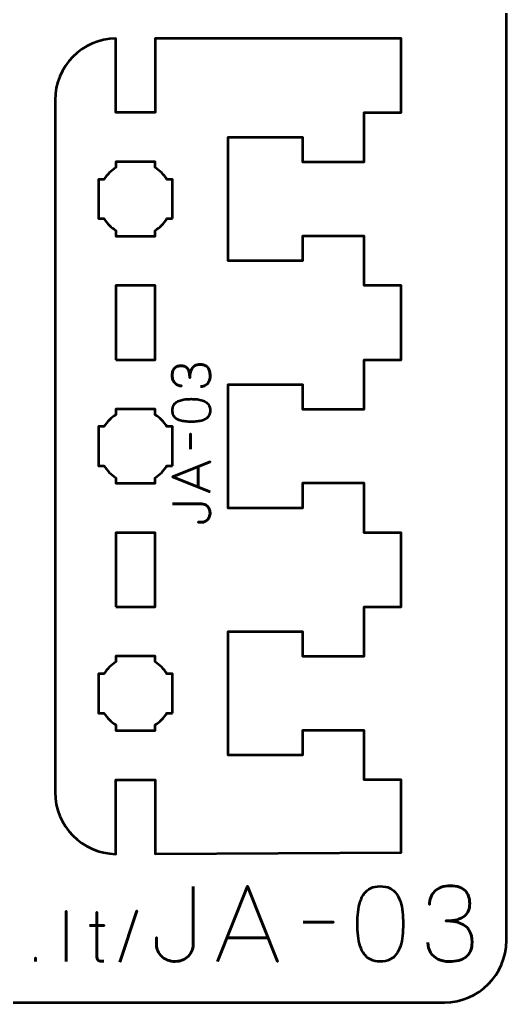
# Model space of a CAD drawing. Header units: centimetres. Extents: x -21 to 0, y -29.7 to 0.
# Drawn here: x -3.94 to 0, y -29.7 to -21.75 of the extents above; entities that cross this region are included whole.
import ezdxf

# ---------------------------------------------------------------- set-up
doc = ezdxf.new("R2010")
doc.units = ezdxf.units.CM
doc.header["$MEASUREMENT"] = 0
doc.layers.add('Layer 1', color=7, linetype='Continuous')

msp = doc.modelspace()

# ---------------------------------------------------------------- linework, layer by layer
at = {"layer": 'Layer 1', "color": 1, "lineweight": 53}
msp.add_open_spline([(-21.00003, -29.19995), (-21.00003, -29.19995), (-21.00003, -0.49992), (-21.00003, -0.49992), (-21.00003, -0.49992), (-21.00003, -0.22295), (-20.77694, 0.00004), (-20.49994, 0.00004), (-20.49994, 0.00004), (-20.49994, 0.00004), (-0.50008, 0.00004), (-0.50008, 0.00004), (-0.50008, 0.00004), (-0.22294, 0.00004), (0.00002, -0.22295), (0.00002, -0.49992), (0.00002, -0.49992), (0.00002, -0.49992), (0.00002, -29.19995), (0.00002, -29.19995), (0.00002, -29.19995), (0.00002, -29.47695), (-0.22294, -29.70004), (-0.50008, -29.70004), (-0.50008, -29.70004), (-0.50008, -29.70004), (-20.49994, -29.70004), (-20.49994, -29.70004), (-20.49994, -29.70004), (-20.77694, -29.70004), (-21.00003, -29.47695), (-21.00003, -29.19995)], degree=3, knots=[0, 0, 0, 0, 0.125, 0.125, 0.125, 0.125, 0.25, 0.25, 0.25, 0.25, 0.375, 0.375, 0.375, 0.375, 0.5, 0.5, 0.5, 0.5, 0.625, 0.625, 0.625, 0.625, 0.75, 0.75, 0.75, 0.75, 0.875, 0.875, 0.875, 0.875, 1, 1, 1, 1], dxfattribs=at)
at = {"layer": 'Layer 1', "lineweight": 53}
for points, knots in [([(-3.64999, -28.00011), (-3.64999, -28.27327), (-3.43079, -28.49533), (-3.15874, -28.50001), (-3.15874, -28.50001), (-3.15874, -28.50001), (-3.15874, -27.90011), (-3.15874, -27.90011), (-3.15874, -27.90011), (-3.15874, -27.90011), (-2.84124, -27.90011), (-2.84124, -27.90011), (-2.84124, -27.90011), (-2.84124, -27.90011), (-2.84124, -28.49819), (-2.84124, -28.49819), (-2.84124, -28.49819), (-2.84124, -28.49819), (-0.84999, -28.48761), (-0.84999, -28.48761), (-0.84999, -28.48761), (-0.84999, -28.48761), (-0.84999, -27.90011), (-0.84999, -27.90011), (-0.84999, -27.90011), (-0.84999, -27.90011), (-1.14999, -27.90011), (-1.14999, -27.90011), (-1.14999, -27.90011), (-1.14999, -27.90011), (-1.14999, -27.5001), (-1.14999, -27.5001), (-1.14999, -27.5001), (-1.14999, -27.5001), (-1.64999, -27.5001), (-1.64999, -27.5001), (-1.64999, -27.5001), (-1.64999, -27.5001), (-1.65, -27.7001), (-1.65, -27.7001), (-1.65, -27.7001), (-1.65, -27.7001), (-2.24999, -27.7001), (-2.24999, -27.7001), (-2.24999, -27.7001), (-2.24999, -27.31677), (-2.24999, -27.08342), (-2.24999, -26.70009), (-2.24999, -26.70009), (-2.24999, -26.70009), (-1.65, -26.70009), (-1.65, -26.70009), (-1.65, -26.70009), (-1.65, -26.70009), (-1.64999, -26.90009), (-1.64999, -26.90009), (-1.64999, -26.90009), (-1.64999, -26.90009), (-1.14998, -26.90009), (-1.14998, -26.90009), (-1.14998, -26.90009), (-1.14998, -26.90009), (-1.14999, -26.50008), (-1.14999, -26.50008), (-1.14999, -26.50008), (-1.14999, -26.50008), (-0.84999, -26.50008), (-0.84999, -26.50008), (-0.84999, -26.50008), (-0.84999, -26.50008), (-0.84999, -25.90007), (-0.84999, -25.90007), (-0.84999, -25.90007), (-0.84999, -25.90007), (-1.14999, -25.90007), (-1.14999, -25.90007), (-1.14999, -25.90007), (-1.14999, -25.90007), (-1.14999, -25.50007), (-1.14999, -25.50007), (-1.14999, -25.50007), (-1.14999, -25.50007), (-1.64999, -25.50007), (-1.64999, -25.50007), (-1.64999, -25.50007), (-1.64999, -25.50007), (-1.65, -25.70007), (-1.65, -25.70007), (-1.65, -25.70007), (-1.65, -25.70007), (-2.24999, -25.70007), (-2.24999, -25.70007), (-2.24999, -25.70007), (-2.24999, -25.31673), (-2.24999, -25.08339), (-2.24999, -24.70005), (-2.24999, -24.70005), (-2.24999, -24.70005), (-1.65, -24.70005), (-1.65, -24.70005), (-1.65, -24.70005), (-1.65, -24.70005), (-1.64999, -24.90005), (-1.64999, -24.90005), (-1.64999, -24.90005), (-1.64999, -24.90005), (-1.14998, -24.90005), (-1.14998, -24.90005), (-1.14998, -24.90005), (-1.14998, -24.90005), (-1.14999, -24.50005), (-1.14999, -24.50005), (-1.14999, -24.50005), (-1.14999, -24.50005), (-0.84999, -24.50005), (-0.84999, -24.50005), (-0.84999, -24.50005), (-0.84999, -24.50005), (-0.84999, -23.90004), (-0.84999, -23.90004), (-0.84999, -23.90004), (-0.84999, -23.90004), (-1.14999, -23.90004), (-1.14999, -23.90004), (-1.14999, -23.90004), (-1.14999, -23.90004), (-1.14999, -23.50003), (-1.14999, -23.50003), (-1.14999, -23.50003), (-1.14999, -23.50003), (-1.64999, -23.50003), (-1.64999, -23.50003), (-1.64999, -23.50003), (-1.64999, -23.50003), (-1.65, -23.70003), (-1.65, -23.70003), (-1.65, -23.70003), (-1.65, -23.70003), (-2.24999, -23.70003), (-2.24999, -23.70003), (-2.24999, -23.70003), (-2.24999, -23.3167), (-2.24999, -23.08335), (-2.24999, -22.70002), (-2.24999, -22.70002), (-2.24999, -22.70002), (-1.65, -22.70002), (-1.65, -22.70002), (-1.65, -22.70002), (-1.65, -22.70002), (-1.64999, -22.90002), (-1.64999, -22.90002), (-1.64999, -22.90002), (-1.64999, -22.90002), (-1.14998, -22.90002), (-1.14998, -22.90002), (-1.14998, -22.90002), (-1.14998, -22.90002), (-1.14999, -22.50001), (-1.14999, -22.50001), (-1.14999, -22.50001), (-1.14999, -22.50001), (-0.84999, -22.50001), (-0.84999, -22.50001), (-0.84999, -22.50001), (-0.84999, -22.50001), (-0.84999, -21.9), (-0.84999, -21.9), (-0.84999, -21.9), (-0.84999, -21.9), (-1.14999, -21.9), (-1.14999, -21.9), (-1.14999, -21.9), (-1.14999, -21.9), (-1.14998, -21.9), (-1.14998, -21.9), (-1.14998, -21.9), (-1.14998, -21.9), (-2.84124, -21.9), (-2.84124, -21.9), (-2.84124, -21.9), (-2.84124, -21.9), (-2.84124, -22.50001), (-2.84124, -22.50001), (-2.84124, -22.50001), (-2.84124, -22.50001), (-3.15874, -22.50001), (-3.15874, -22.50001), (-3.15874, -22.50001), (-3.15874, -22.50001), (-3.15874, -21.90011), (-3.15874, -21.90011), (-3.15874, -21.90011), (-3.43079, -21.90479), (-3.64999, -22.12685), (-3.64999, -22.40001)], [0, 0, 0, 0, 0.0204082, 0.0204082, 0.0204082, 0.0204082, 0.0408163, 0.0408163, 0.0408163, 0.0408163, 0.0612245, 0.0612245, 0.0612245, 0.0612245, 0.0816327, 0.0816327, 0.0816327, 0.0816327, 0.1020408, 0.1020408, 0.1020408, 0.1020408, 0.122449, 0.122449, 0.122449, 0.122449, 0.1428571, 0.1428571, 0.1428571, 0.1428571, 0.1632653, 0.1632653, 0.1632653, 0.1632653, 0.1836735, 0.1836735, 0.1836735, 0.1836735, 0.2040816, 0.2040816, 0.2040816, 0.2040816, 0.2244898, 0.2244898, 0.2244898, 0.2244898, 0.244898, 0.244898, 0.244898, 0.244898, 0.2653061, 0.2653061, 0.2653061, 0.2653061, 0.2857143, 0.2857143, 0.2857143, 0.2857143, 0.3061224, 0.3061224, 0.3061224, 0.3061224, 0.3265306, 0.3265306, 0.3265306, 0.3265306, 0.3469388, 0.3469388, 0.3469388, 0.3469388, 0.3673469, 0.3673469, 0.3673469, 0.3673469, 0.3877551, 0.3877551, 0.3877551, 0.3877551, 0.4081633, 0.4081633, 0.4081633, 0.4081633, 0.4285714, 0.4285714, 0.4285714, 0.4285714, 0.4489796, 0.4489796, 0.4489796, 0.4489796, 0.4693878, 0.4693878, 0.4693878, 0.4693878, 0.4897959, 0.4897959, 0.4897959, 0.4897959, 0.5102041, 0.5102041, 0.5102041, 0.5102041, 0.5306122, 0.5306122, 0.5306122, 0.5306122, 0.5510204, 0.5510204, 0.5510204, 0.5510204, 0.5714286, 0.5714286, 0.5714286, 0.5714286, 0.5918367, 0.5918367, 0.5918367, 0.5918367, 0.6122449, 0.6122449, 0.6122449, 0.6122449, 0.6326531, 0.6326531, 0.6326531, 0.6326531, 0.6530612, 0.6530612, 0.6530612, 0.6530612, 0.6734694, 0.6734694, 0.6734694, 0.6734694, 0.6938776, 0.6938776, 0.6938776, 0.6938776, 0.7142857, 0.7142857, 0.7142857, 0.7142857, 0.7346939, 0.7346939, 0.7346939, 0.7346939, 0.755102, 0.755102, 0.755102, 0.755102, 0.7755102, 0.7755102, 0.7755102, 0.7755102, 0.7959184, 0.7959184, 0.7959184, 0.7959184, 0.8163265, 0.8163265, 0.8163265, 0.8163265, 0.8367347, 0.8367347, 0.8367347, 0.8367347, 0.8571429, 0.8571429, 0.8571429, 0.8571429, 0.877551, 0.877551, 0.877551, 0.877551, 0.8979592, 0.8979592, 0.8979592, 0.8979592, 0.9183673, 0.9183673, 0.9183673, 0.9183673, 0.9387755, 0.9387755, 0.9387755, 0.9387755, 0.9591837, 0.9591837, 0.9591837, 0.9591837, 0.9795918, 0.9795918, 0.9795918, 0.9795918, 1, 1, 1, 1]), ([(-2.69999, -23.35878), (-2.69999, -23.35878), (-2.74543, -23.35878), (-2.74543, -23.35878), (-2.74543, -23.35878), (-2.76966, -23.39754), (-2.80249, -23.43036), (-2.84124, -23.45459), (-2.84124, -23.45459), (-2.84124, -23.45459), (-2.84124, -23.50003), (-2.84124, -23.50003), (-2.84124, -23.50003), (-2.84124, -23.50003), (-2.99999, -23.50003), (-2.99999, -23.50003), (-2.99999, -23.50003), (-2.99999, -23.50003), (-3.15874, -23.50003), (-3.15874, -23.50003), (-3.15874, -23.50003), (-3.15874, -23.50003), (-3.15874, -23.45459), (-3.15874, -23.45459), (-3.15874, -23.45459), (-3.19749, -23.43036), (-3.23032, -23.39754), (-3.25455, -23.35878), (-3.25455, -23.35878), (-3.25455, -23.35878), (-3.29999, -23.35878), (-3.29999, -23.35878), (-3.29999, -23.35878), (-3.29999, -23.35878), (-3.29999, -23.20003), (-3.29999, -23.20003), (-3.29999, -23.20003), (-3.29999, -23.20003), (-3.29999, -23.04127), (-3.29999, -23.04127), (-3.29999, -23.04127), (-3.29999, -23.04127), (-3.25455, -23.04127), (-3.25455, -23.04127), (-3.25455, -23.04127), (-3.23032, -23.00251), (-3.19749, -22.96969), (-3.15874, -22.94546), (-3.15874, -22.94546), (-3.15874, -22.94546), (-3.15874, -22.90002), (-3.15874, -22.90002), (-3.15874, -22.90002), (-3.15874, -22.90002), (-2.99999, -22.90002), (-2.99999, -22.90002), (-2.99999, -22.90002), (-2.99999, -22.90002), (-2.84124, -22.90002), (-2.84124, -22.90002), (-2.84124, -22.90002), (-2.84124, -22.90002), (-2.84124, -22.94546), (-2.84124, -22.94546), (-2.84124, -22.94546), (-2.80249, -22.96969), (-2.76966, -23.00251), (-2.74543, -23.04127), (-2.74543, -23.04127), (-2.74543, -23.04127), (-2.69999, -23.04127), (-2.69999, -23.04127), (-2.69999, -23.04127), (-2.69999, -23.04127), (-2.69999, -23.20003), (-2.69999, -23.20003), (-2.69999, -23.20003), (-2.69999, -23.20003), (-2.69999, -23.35878), (-2.69999, -23.35878)], [0, 0, 0, 0, 0.05, 0.05, 0.05, 0.05, 0.1, 0.1, 0.1, 0.1, 0.15, 0.15, 0.15, 0.15, 0.2, 0.2, 0.2, 0.2, 0.25, 0.25, 0.25, 0.25, 0.3, 0.3, 0.3, 0.3, 0.35, 0.35, 0.35, 0.35, 0.4, 0.4, 0.4, 0.4, 0.45, 0.45, 0.45, 0.45, 0.5, 0.5, 0.5, 0.5, 0.55, 0.55, 0.55, 0.55, 0.6, 0.6, 0.6, 0.6, 0.65, 0.65, 0.65, 0.65, 0.7, 0.7, 0.7, 0.7, 0.75, 0.75, 0.75, 0.75, 0.8, 0.8, 0.8, 0.8, 0.85, 0.85, 0.85, 0.85, 0.9, 0.9, 0.9, 0.9, 0.95, 0.95, 0.95, 0.95, 1, 1, 1, 1]), ([(-3.15874, -24.50005), (-3.15874, -24.50005), (-3.15874, -23.90004), (-3.15874, -23.90004), (-3.15874, -23.90004), (-3.15874, -23.90004), (-2.84124, -23.90004), (-2.84124, -23.90004), (-2.84124, -23.90004), (-2.84124, -23.90004), (-2.84124, -24.50005), (-2.84124, -24.50005), (-2.84124, -24.50005), (-2.84124, -24.50005), (-3.15874, -24.50005), (-3.15874, -24.50005)], [0, 0, 0, 0, 0.25, 0.25, 0.25, 0.25, 0.5, 0.5, 0.5, 0.5, 0.75, 0.75, 0.75, 0.75, 1, 1, 1, 1]), ([(-2.69999, -25.35881), (-2.69999, -25.35881), (-2.74543, -25.35881), (-2.74543, -25.35881), (-2.74543, -25.35881), (-2.76966, -25.39757), (-2.80249, -25.43039), (-2.84124, -25.45462), (-2.84124, -25.45462), (-2.84124, -25.45462), (-2.84124, -25.50007), (-2.84124, -25.50007), (-2.84124, -25.50007), (-2.84124, -25.50007), (-2.99999, -25.50007), (-2.99999, -25.50007), (-2.99999, -25.50007), (-2.99999, -25.50007), (-3.15874, -25.50007), (-3.15874, -25.50007), (-3.15874, -25.50007), (-3.15874, -25.50007), (-3.15874, -25.45462), (-3.15874, -25.45462), (-3.15874, -25.45462), (-3.19749, -25.43039), (-3.23032, -25.39757), (-3.25455, -25.35881), (-3.25455, -25.35881), (-3.25455, -25.35881), (-3.29999, -25.35881), (-3.29999, -25.35881), (-3.29999, -25.35881), (-3.29999, -25.35881), (-3.29999, -25.20006), (-3.29999, -25.20006), (-3.29999, -25.20006), (-3.29999, -25.20006), (-3.29999, -25.04131), (-3.29999, -25.04131), (-3.29999, -25.04131), (-3.29999, -25.04131), (-3.25455, -25.04131), (-3.25455, -25.04131), (-3.25455, -25.04131), (-3.23032, -25.00255), (-3.19749, -24.96973), (-3.15874, -24.9455), (-3.15874, -24.9455), (-3.15874, -24.9455), (-3.15874, -24.90005), (-3.15874, -24.90005), (-3.15874, -24.90005), (-3.15874, -24.90005), (-2.99999, -24.90005), (-2.99999, -24.90005), (-2.99999, -24.90005), (-2.99999, -24.90005), (-2.84124, -24.90005), (-2.84124, -24.90005), (-2.84124, -24.90005), (-2.84124, -24.90005), (-2.84124, -24.9455), (-2.84124, -24.9455), (-2.84124, -24.9455), (-2.80249, -24.96973), (-2.76966, -25.00255), (-2.74543, -25.04131), (-2.74543, -25.04131), (-2.74543, -25.04131), (-2.69999, -25.04131), (-2.69999, -25.04131), (-2.69999, -25.04131), (-2.69999, -25.04131), (-2.69999, -25.20006), (-2.69999, -25.20006), (-2.69999, -25.20006), (-2.69999, -25.20006), (-2.69999, -25.35881), (-2.69999, -25.35881)], [0, 0, 0, 0, 0.05, 0.05, 0.05, 0.05, 0.1, 0.1, 0.1, 0.1, 0.15, 0.15, 0.15, 0.15, 0.2, 0.2, 0.2, 0.2, 0.25, 0.25, 0.25, 0.25, 0.3, 0.3, 0.3, 0.3, 0.35, 0.35, 0.35, 0.35, 0.4, 0.4, 0.4, 0.4, 0.45, 0.45, 0.45, 0.45, 0.5, 0.5, 0.5, 0.5, 0.55, 0.55, 0.55, 0.55, 0.6, 0.6, 0.6, 0.6, 0.65, 0.65, 0.65, 0.65, 0.7, 0.7, 0.7, 0.7, 0.75, 0.75, 0.75, 0.75, 0.8, 0.8, 0.8, 0.8, 0.85, 0.85, 0.85, 0.85, 0.9, 0.9, 0.9, 0.9, 0.95, 0.95, 0.95, 0.95, 1, 1, 1, 1]), ([(-3.15874, -26.50008), (-3.15874, -26.50008), (-3.15874, -25.90007), (-3.15874, -25.90007), (-3.15874, -25.90007), (-3.15874, -25.90007), (-2.84124, -25.90007), (-2.84124, -25.90007), (-2.84124, -25.90007), (-2.84124, -25.90007), (-2.84124, -26.50008), (-2.84124, -26.50008), (-2.84124, -26.50008), (-2.84124, -26.50008), (-3.15874, -26.50008), (-3.15874, -26.50008)], [0, 0, 0, 0, 0.25, 0.25, 0.25, 0.25, 0.5, 0.5, 0.5, 0.5, 0.75, 0.75, 0.75, 0.75, 1, 1, 1, 1]), ([(-2.69999, -27.35885), (-2.69999, -27.35885), (-2.74543, -27.35885), (-2.74543, -27.35885), (-2.74543, -27.35885), (-2.76966, -27.39761), (-2.80249, -27.43043), (-2.84124, -27.45466), (-2.84124, -27.45466), (-2.84124, -27.45466), (-2.84124, -27.5001), (-2.84124, -27.5001), (-2.84124, -27.5001), (-2.84124, -27.5001), (-2.99999, -27.5001), (-2.99999, -27.5001), (-2.99999, -27.5001), (-2.99999, -27.5001), (-3.15874, -27.5001), (-3.15874, -27.5001), (-3.15874, -27.5001), (-3.15874, -27.5001), (-3.15874, -27.45466), (-3.15874, -27.45466), (-3.15874, -27.45466), (-3.19749, -27.43043), (-3.23032, -27.39761), (-3.25455, -27.35885), (-3.25455, -27.35885), (-3.25455, -27.35885), (-3.29999, -27.35885), (-3.29999, -27.35885), (-3.29999, -27.35885), (-3.29999, -27.35885), (-3.29999, -27.20009), (-3.29999, -27.20009), (-3.29999, -27.20009), (-3.29999, -27.20009), (-3.29999, -27.04134), (-3.29999, -27.04134), (-3.29999, -27.04134), (-3.29999, -27.04134), (-3.25455, -27.04134), (-3.25455, -27.04134), (-3.25455, -27.04134), (-3.23032, -27.00258), (-3.19749, -26.96976), (-3.15874, -26.94553), (-3.15874, -26.94553), (-3.15874, -26.94553), (-3.15874, -26.90009), (-3.15874, -26.90009), (-3.15874, -26.90009), (-3.15874, -26.90009), (-2.99999, -26.90009), (-2.99999, -26.90009), (-2.99999, -26.90009), (-2.99999, -26.90009), (-2.84124, -26.90009), (-2.84124, -26.90009), (-2.84124, -26.90009), (-2.84124, -26.90009), (-2.84124, -26.94553), (-2.84124, -26.94553), (-2.84124, -26.94553), (-2.80249, -26.96976), (-2.76966, -27.00258), (-2.74543, -27.04134), (-2.74543, -27.04134), (-2.74543, -27.04134), (-2.69999, -27.04134), (-2.69999, -27.04134), (-2.69999, -27.04134), (-2.69999, -27.04134), (-2.69999, -27.20009), (-2.69999, -27.20009), (-2.69999, -27.20009), (-2.69999, -27.20009), (-2.69999, -27.35885), (-2.69999, -27.35885)], [0, 0, 0, 0, 0.05, 0.05, 0.05, 0.05, 0.1, 0.1, 0.1, 0.1, 0.15, 0.15, 0.15, 0.15, 0.2, 0.2, 0.2, 0.2, 0.25, 0.25, 0.25, 0.25, 0.3, 0.3, 0.3, 0.3, 0.35, 0.35, 0.35, 0.35, 0.4, 0.4, 0.4, 0.4, 0.45, 0.45, 0.45, 0.45, 0.5, 0.5, 0.5, 0.5, 0.55, 0.55, 0.55, 0.55, 0.6, 0.6, 0.6, 0.6, 0.65, 0.65, 0.65, 0.65, 0.7, 0.7, 0.7, 0.7, 0.75, 0.75, 0.75, 0.75, 0.8, 0.8, 0.8, 0.8, 0.85, 0.85, 0.85, 0.85, 0.9, 0.9, 0.9, 0.9, 0.95, 0.95, 0.95, 0.95, 1, 1, 1, 1])]:
    msp.add_open_spline(points, degree=3, knots=knots, dxfattribs=at)
at = {"layer": 'Layer 1', "color": 3, "lineweight": 53}
msp.add_open_spline([(-3.64999, -22.40001), (-3.64999, -22.40001), (-3.64999, -28.00011), (-3.64999, -28.00011)], degree=3, dxfattribs=at)
at = {"layer": 'Layer 1', "color": 5, "lineweight": 53}
for points, knots in [([(-2.47273, -24.71767), (-2.45749, -24.7176), (-2.44423, -24.71407), (-2.43273, -24.70709), (-2.43273, -24.70709), (-2.4213, -24.7001), (-2.41234, -24.69015), (-2.40592, -24.67717), (-2.40592, -24.67717), (-2.3995, -24.66419), (-2.39625, -24.6486), (-2.39611, -24.63046), (-2.39611, -24.63046), (-2.39611, -24.61685), (-2.39752, -24.6045), (-2.40048, -24.59328), (-2.40048, -24.59328), (-2.40345, -24.58213), (-2.40803, -24.57254), (-2.41431, -24.56442), (-2.41431, -24.56442), (-2.42059, -24.55631), (-2.42871, -24.5501), (-2.43858, -24.54566), (-2.43858, -24.54566), (-2.44853, -24.54128), (-2.46046, -24.5391), (-2.47443, -24.53903), (-2.47443, -24.53903), (-2.49305, -24.53895), (-2.50879, -24.54276), (-2.52156, -24.55031), (-2.52156, -24.55031), (-2.53433, -24.55786), (-2.54392, -24.56958), (-2.55048, -24.58531), (-2.55048, -24.58531), (-2.55705, -24.60104), (-2.56036, -24.62122), (-2.56036, -24.6457), (-2.56036, -24.6457), (-2.56029, -24.62743), (-2.56198, -24.61212), (-2.56544, -24.59963), (-2.56544, -24.59963), (-2.5689, -24.58721), (-2.57377, -24.57727), (-2.58012, -24.56979), (-2.58012, -24.56979), (-2.5864, -24.56231), (-2.59388, -24.55688), (-2.60248, -24.55363), (-2.60248, -24.55363), (-2.61102, -24.55031), (-2.6204, -24.54869), (-2.63063, -24.54876), (-2.63063, -24.54876), (-2.64087, -24.54869), (-2.65032, -24.5501), (-2.65907, -24.55292), (-2.65907, -24.55292), (-2.66782, -24.55568), (-2.67551, -24.56019), (-2.68207, -24.56633), (-2.68207, -24.56633), (-2.68863, -24.57247), (-2.69378, -24.58058), (-2.69745, -24.59053), (-2.69745, -24.59053), (-2.70112, -24.60055), (-2.70295, -24.61276), (-2.70302, -24.62708), (-2.70302, -24.62708), (-2.70295, -24.64133), (-2.70084, -24.65382), (-2.69674, -24.6644), (-2.69674, -24.6644), (-2.69265, -24.67506), (-2.68708, -24.6838), (-2.67995, -24.69086), (-2.67995, -24.69086), (-2.67283, -24.69784), (-2.66471, -24.70307), (-2.65554, -24.70652), (-2.65554, -24.70652), (-2.64637, -24.71005), (-2.63663, -24.71174), (-2.6264, -24.71174), (-2.6264, -24.71174), (-2.63663, -24.71174), (-2.64637, -24.71005), (-2.65554, -24.70652), (-2.65554, -24.70652), (-2.66471, -24.70307), (-2.67283, -24.69784), (-2.67995, -24.69086), (-2.67995, -24.69086), (-2.68708, -24.6838), (-2.69265, -24.67506), (-2.69674, -24.6644), (-2.69674, -24.6644), (-2.70084, -24.65382), (-2.70295, -24.64133), (-2.70302, -24.62708), (-2.70302, -24.62708), (-2.70295, -24.61276), (-2.70112, -24.60055), (-2.69745, -24.59053), (-2.69745, -24.59053), (-2.69378, -24.58058), (-2.68863, -24.57247), (-2.68207, -24.56633), (-2.68207, -24.56633), (-2.67551, -24.56019), (-2.66782, -24.55568), (-2.65907, -24.55292), (-2.65907, -24.55292), (-2.65032, -24.5501), (-2.64087, -24.54869), (-2.63063, -24.54876), (-2.63063, -24.54876), (-2.6204, -24.54869), (-2.61102, -24.55031), (-2.60248, -24.55363), (-2.60248, -24.55363), (-2.59388, -24.55688), (-2.5864, -24.56231), (-2.58012, -24.56979), (-2.58012, -24.56979), (-2.57377, -24.57727), (-2.5689, -24.58721), (-2.56544, -24.59963), (-2.56544, -24.59963), (-2.56198, -24.61212), (-2.56029, -24.62743), (-2.56036, -24.6457), (-2.56036, -24.6457), (-2.56036, -24.62122), (-2.55705, -24.60104), (-2.55048, -24.58531), (-2.55048, -24.58531), (-2.54392, -24.56958), (-2.53433, -24.55786), (-2.52156, -24.55031), (-2.52156, -24.55031), (-2.50879, -24.54276), (-2.49305, -24.53895), (-2.47443, -24.53903), (-2.47443, -24.53903), (-2.46046, -24.5391), (-2.44853, -24.54128), (-2.43858, -24.54566), (-2.43858, -24.54566), (-2.42871, -24.5501), (-2.42059, -24.55631), (-2.41431, -24.56442), (-2.41431, -24.56442), (-2.40803, -24.57254), (-2.40345, -24.58213), (-2.40048, -24.59328), (-2.40048, -24.59328), (-2.39752, -24.6045), (-2.39611, -24.61685), (-2.39611, -24.63046), (-2.39611, -24.63046), (-2.39625, -24.6486), (-2.3995, -24.66419), (-2.40592, -24.67717), (-2.40592, -24.67717), (-2.41234, -24.69015), (-2.4213, -24.7001), (-2.43273, -24.70709), (-2.43273, -24.70709), (-2.44423, -24.71407), (-2.45749, -24.7176), (-2.47273, -24.71767)], [0, 0, 0, 0, 0.0227273, 0.0227273, 0.0227273, 0.0227273, 0.0454545, 0.0454545, 0.0454545, 0.0454545, 0.0681818, 0.0681818, 0.0681818, 0.0681818, 0.0909091, 0.0909091, 0.0909091, 0.0909091, 0.1136364, 0.1136364, 0.1136364, 0.1136364, 0.1363636, 0.1363636, 0.1363636, 0.1363636, 0.1590909, 0.1590909, 0.1590909, 0.1590909, 0.1818182, 0.1818182, 0.1818182, 0.1818182, 0.2045455, 0.2045455, 0.2045455, 0.2045455, 0.2272727, 0.2272727, 0.2272727, 0.2272727, 0.25, 0.25, 0.25, 0.25, 0.2727273, 0.2727273, 0.2727273, 0.2727273, 0.2954545, 0.2954545, 0.2954545, 0.2954545, 0.3181818, 0.3181818, 0.3181818, 0.3181818, 0.3409091, 0.3409091, 0.3409091, 0.3409091, 0.3636364, 0.3636364, 0.3636364, 0.3636364, 0.3863636, 0.3863636, 0.3863636, 0.3863636, 0.4090909, 0.4090909, 0.4090909, 0.4090909, 0.4318182, 0.4318182, 0.4318182, 0.4318182, 0.4545455, 0.4545455, 0.4545455, 0.4545455, 0.4772727, 0.4772727, 0.4772727, 0.4772727, 0.5, 0.5, 0.5, 0.5, 0.5227273, 0.5227273, 0.5227273, 0.5227273, 0.5454545, 0.5454545, 0.5454545, 0.5454545, 0.5681818, 0.5681818, 0.5681818, 0.5681818, 0.5909091, 0.5909091, 0.5909091, 0.5909091, 0.6136364, 0.6136364, 0.6136364, 0.6136364, 0.6363636, 0.6363636, 0.6363636, 0.6363636, 0.6590909, 0.6590909, 0.6590909, 0.6590909, 0.6818182, 0.6818182, 0.6818182, 0.6818182, 0.7045455, 0.7045455, 0.7045455, 0.7045455, 0.7272727, 0.7272727, 0.7272727, 0.7272727, 0.75, 0.75, 0.75, 0.75, 0.7727273, 0.7727273, 0.7727273, 0.7727273, 0.7954545, 0.7954545, 0.7954545, 0.7954545, 0.8181818, 0.8181818, 0.8181818, 0.8181818, 0.8409091, 0.8409091, 0.8409091, 0.8409091, 0.8636364, 0.8636364, 0.8636364, 0.8636364, 0.8863636, 0.8863636, 0.8863636, 0.8863636, 0.9090909, 0.9090909, 0.9090909, 0.9090909, 0.9318182, 0.9318182, 0.9318182, 0.9318182, 0.9545455, 0.9545455, 0.9545455, 0.9545455, 0.9772727, 0.9772727, 0.9772727, 0.9772727, 1, 1, 1, 1]), ([(-2.39611, -24.91029), (-2.39618, -24.89548), (-2.39879, -24.88271), (-2.40387, -24.87205), (-2.40387, -24.87205), (-2.40895, -24.86147), (-2.41622, -24.85265), (-2.42546, -24.8456), (-2.42546, -24.8456), (-2.43477, -24.83861), (-2.44578, -24.83311), (-2.45848, -24.82902), (-2.45848, -24.82902), (-2.47118, -24.82499), (-2.48508, -24.8221), (-2.50032, -24.82048), (-2.50032, -24.82048), (-2.51556, -24.81878), (-2.53158, -24.81794), (-2.54851, -24.81801), (-2.54851, -24.81801), (-2.56537, -24.81794), (-2.58139, -24.81878), (-2.59656, -24.82048), (-2.59656, -24.82048), (-2.61173, -24.8221), (-2.6257, -24.82499), (-2.6384, -24.82902), (-2.6384, -24.82902), (-2.65103, -24.83311), (-2.66203, -24.83861), (-2.67142, -24.8456), (-2.67142, -24.8456), (-2.68073, -24.85265), (-2.688, -24.86147), (-2.69308, -24.87205), (-2.69308, -24.87205), (-2.69823, -24.88271), (-2.70084, -24.89548), (-2.70091, -24.91029), (-2.70091, -24.91029), (-2.70084, -24.92511), (-2.69823, -24.93788), (-2.69308, -24.94854), (-2.69308, -24.94854), (-2.688, -24.95912), (-2.68073, -24.96794), (-2.67142, -24.97499), (-2.67142, -24.97499), (-2.66203, -24.98198), (-2.65103, -24.98748), (-2.6384, -24.99157), (-2.6384, -24.99157), (-2.6257, -24.9956), (-2.61173, -24.99849), (-2.59656, -25.00011), (-2.59656, -25.00011), (-2.58139, -25.0018), (-2.56537, -25.00265), (-2.54851, -25.00258), (-2.54851, -25.00258), (-2.53158, -25.00265), (-2.51556, -25.0018), (-2.50032, -25.00011), (-2.50032, -25.00011), (-2.48508, -24.99849), (-2.47118, -24.9956), (-2.45848, -24.99157), (-2.45848, -24.99157), (-2.44578, -24.98748), (-2.43477, -24.98198), (-2.42546, -24.97499), (-2.42546, -24.97499), (-2.41622, -24.96794), (-2.40895, -24.95912), (-2.40387, -24.94854), (-2.40387, -24.94854), (-2.39879, -24.93788), (-2.39618, -24.92511), (-2.39611, -24.91029)], [0, 0, 0, 0, 0.05, 0.05, 0.05, 0.05, 0.1, 0.1, 0.1, 0.1, 0.15, 0.15, 0.15, 0.15, 0.2, 0.2, 0.2, 0.2, 0.25, 0.25, 0.25, 0.25, 0.3, 0.3, 0.3, 0.3, 0.35, 0.35, 0.35, 0.35, 0.4, 0.4, 0.4, 0.4, 0.45, 0.45, 0.45, 0.45, 0.5, 0.5, 0.5, 0.5, 0.55, 0.55, 0.55, 0.55, 0.6, 0.6, 0.6, 0.6, 0.65, 0.65, 0.65, 0.65, 0.7, 0.7, 0.7, 0.7, 0.75, 0.75, 0.75, 0.75, 0.8, 0.8, 0.8, 0.8, 0.85, 0.85, 0.85, 0.85, 0.9, 0.9, 0.9, 0.9, 0.95, 0.95, 0.95, 0.95, 1, 1, 1, 1]), ([(-2.39611, -24.91029), (-2.39618, -24.89548), (-2.39879, -24.88271), (-2.40387, -24.87205), (-2.40387, -24.87205), (-2.40895, -24.86147), (-2.41622, -24.85265), (-2.42546, -24.8456), (-2.42546, -24.8456), (-2.43477, -24.83861), (-2.44578, -24.83311), (-2.45848, -24.82902), (-2.45848, -24.82902), (-2.47118, -24.82499), (-2.48508, -24.8221), (-2.50032, -24.82048), (-2.50032, -24.82048), (-2.51556, -24.81878), (-2.53158, -24.81794), (-2.54851, -24.81801), (-2.54851, -24.81801), (-2.56537, -24.81794), (-2.58139, -24.81878), (-2.59656, -24.82048), (-2.59656, -24.82048), (-2.61173, -24.8221), (-2.6257, -24.82499), (-2.6384, -24.82902), (-2.6384, -24.82902), (-2.65103, -24.83311), (-2.66203, -24.83861), (-2.67142, -24.8456), (-2.67142, -24.8456), (-2.68073, -24.85265), (-2.688, -24.86147), (-2.69308, -24.87205), (-2.69308, -24.87205), (-2.69823, -24.88271), (-2.70084, -24.89548), (-2.70091, -24.91029), (-2.70091, -24.91029), (-2.70084, -24.92511), (-2.69823, -24.93788), (-2.69308, -24.94854), (-2.69308, -24.94854), (-2.688, -24.95912), (-2.68073, -24.96794), (-2.67142, -24.97499), (-2.67142, -24.97499), (-2.66203, -24.98198), (-2.65103, -24.98748), (-2.6384, -24.99157), (-2.6384, -24.99157), (-2.6257, -24.9956), (-2.61173, -24.99849), (-2.59656, -25.00011), (-2.59656, -25.00011), (-2.58139, -25.0018), (-2.56537, -25.00265), (-2.54851, -25.00258), (-2.54851, -25.00258), (-2.53158, -25.00265), (-2.51556, -25.0018), (-2.50032, -25.00011), (-2.50032, -25.00011), (-2.48508, -24.99849), (-2.47118, -24.9956), (-2.45848, -24.99157), (-2.45848, -24.99157), (-2.44578, -24.98748), (-2.43477, -24.98198), (-2.42546, -24.97499), (-2.42546, -24.97499), (-2.41622, -24.96794), (-2.40895, -24.95912), (-2.40387, -24.94854), (-2.40387, -24.94854), (-2.39879, -24.93788), (-2.39618, -24.92511), (-2.39611, -24.91029)], [0, 0, 0, 0, 0.05, 0.05, 0.05, 0.05, 0.1, 0.1, 0.1, 0.1, 0.15, 0.15, 0.15, 0.15, 0.2, 0.2, 0.2, 0.2, 0.25, 0.25, 0.25, 0.25, 0.3, 0.3, 0.3, 0.3, 0.35, 0.35, 0.35, 0.35, 0.4, 0.4, 0.4, 0.4, 0.45, 0.45, 0.45, 0.45, 0.5, 0.5, 0.5, 0.5, 0.55, 0.55, 0.55, 0.55, 0.6, 0.6, 0.6, 0.6, 0.65, 0.65, 0.65, 0.65, 0.7, 0.7, 0.7, 0.7, 0.75, 0.75, 0.75, 0.75, 0.8, 0.8, 0.8, 0.8, 0.85, 0.85, 0.85, 0.85, 0.9, 0.9, 0.9, 0.9, 0.95, 0.95, 0.95, 0.95, 1, 1, 1, 1]), ([(-2.55571, -25.22271), (-2.55571, -25.22271), (-2.55571, -25.09952), (-2.55571, -25.09952), (-2.55571, -25.09952), (-2.55571, -25.09952), (-2.55571, -25.22271), (-2.55571, -25.22271)], [0, 0, 0, 0, 0.5, 0.5, 0.5, 0.5, 1, 1, 1, 1]), ([(-2.39611, -25.56858), (-2.39611, -25.56858), (-2.70133, -25.44751), (-2.70133, -25.44751), (-2.70133, -25.44751), (-2.70133, -25.44751), (-2.39611, -25.326), (-2.39611, -25.326), (-2.39611, -25.326), (-2.39611, -25.326), (-2.70133, -25.44751), (-2.70133, -25.44751), (-2.70133, -25.44751), (-2.70133, -25.44751), (-2.39611, -25.56858), (-2.39611, -25.56858)], [0, 0, 0, 0, 0.25, 0.25, 0.25, 0.25, 0.5, 0.5, 0.5, 0.5, 0.75, 0.75, 0.75, 0.75, 1, 1, 1, 1]), ([(-2.49221, -25.53048), (-2.49221, -25.53048), (-2.49221, -25.36454), (-2.49221, -25.36454), (-2.49221, -25.36454), (-2.49221, -25.36454), (-2.49221, -25.53048), (-2.49221, -25.53048)], [0, 0, 0, 0, 0.5, 0.5, 0.5, 0.5, 1, 1, 1, 1]), ([(-2.69964, -25.66679), (-2.69964, -25.66679), (-2.46257, -25.66721), (-2.46257, -25.66721), (-2.46257, -25.66721), (-2.45488, -25.66721), (-2.44712, -25.66884), (-2.43943, -25.67194), (-2.43943, -25.67194), (-2.43167, -25.67512), (-2.42461, -25.67977), (-2.41812, -25.68591), (-2.41812, -25.68591), (-2.4117, -25.69212), (-2.40648, -25.69967), (-2.4026, -25.70863), (-2.4026, -25.70863), (-2.39865, -25.71766), (-2.39667, -25.72796), (-2.39653, -25.7396), (-2.39653, -25.7396), (-2.39653, -25.75125), (-2.39844, -25.76176), (-2.40218, -25.77107), (-2.40218, -25.77107), (-2.40599, -25.78039), (-2.41107, -25.78836), (-2.41749, -25.79492), (-2.41749, -25.79492), (-2.42391, -25.80155), (-2.43096, -25.80656), (-2.4388, -25.81009), (-2.4388, -25.81009), (-2.44663, -25.81362), (-2.45453, -25.81538), (-2.46257, -25.81538), (-2.46257, -25.81538), (-2.46257, -25.81538), (-2.4939, -25.81538), (-2.4939, -25.81538), (-2.4939, -25.81538), (-2.4939, -25.81538), (-2.46257, -25.81538), (-2.46257, -25.81538), (-2.46257, -25.81538), (-2.45453, -25.81538), (-2.44663, -25.81362), (-2.4388, -25.81009), (-2.4388, -25.81009), (-2.43096, -25.80656), (-2.42391, -25.80155), (-2.41749, -25.79492), (-2.41749, -25.79492), (-2.41107, -25.78836), (-2.40599, -25.78039), (-2.40218, -25.77107), (-2.40218, -25.77107), (-2.39844, -25.76176), (-2.39653, -25.75125), (-2.39653, -25.7396), (-2.39653, -25.7396), (-2.39667, -25.72796), (-2.39865, -25.71766), (-2.4026, -25.70863), (-2.4026, -25.70863), (-2.40648, -25.69967), (-2.4117, -25.69212), (-2.41812, -25.68591), (-2.41812, -25.68591), (-2.42461, -25.67977), (-2.43167, -25.67512), (-2.43943, -25.67194), (-2.43943, -25.67194), (-2.44712, -25.66884), (-2.45488, -25.66721), (-2.46257, -25.66721), (-2.46257, -25.66721), (-2.46257, -25.66721), (-2.69964, -25.66679), (-2.69964, -25.66679)], [0, 0, 0, 0, 0.05, 0.05, 0.05, 0.05, 0.1, 0.1, 0.1, 0.1, 0.15, 0.15, 0.15, 0.15, 0.2, 0.2, 0.2, 0.2, 0.25, 0.25, 0.25, 0.25, 0.3, 0.3, 0.3, 0.3, 0.35, 0.35, 0.35, 0.35, 0.4, 0.4, 0.4, 0.4, 0.45, 0.45, 0.45, 0.45, 0.5, 0.5, 0.5, 0.5, 0.55, 0.55, 0.55, 0.55, 0.6, 0.6, 0.6, 0.6, 0.65, 0.65, 0.65, 0.65, 0.7, 0.7, 0.7, 0.7, 0.75, 0.75, 0.75, 0.75, 0.8, 0.8, 0.8, 0.8, 0.85, 0.85, 0.85, 0.85, 0.9, 0.9, 0.9, 0.9, 0.95, 0.95, 0.95, 0.95, 1, 1, 1, 1]), ([(-2.53251, -28.76286), (-2.53251, -28.76286), (-2.53336, -29.23699), (-2.53336, -29.23699), (-2.53336, -29.23699), (-2.53336, -29.25237), (-2.5366, -29.2679), (-2.54281, -29.28328), (-2.54281, -29.28328), (-2.54916, -29.2988), (-2.55847, -29.31291), (-2.57075, -29.32589), (-2.57075, -29.32589), (-2.58317, -29.33873), (-2.59827, -29.34918), (-2.61619, -29.35694), (-2.61619, -29.35694), (-2.63425, -29.36484), (-2.65485, -29.36879), (-2.67814, -29.36907), (-2.67814, -29.36907), (-2.70142, -29.36907), (-2.72244, -29.36526), (-2.74107, -29.35778), (-2.74107, -29.35778), (-2.7597, -29.35016), (-2.77564, -29.34), (-2.78877, -29.32716), (-2.78877, -29.32716), (-2.80203, -29.31432), (-2.81205, -29.30021), (-2.81911, -29.28455), (-2.81911, -29.28455), (-2.82616, -29.26888), (-2.82969, -29.25308), (-2.82969, -29.23699), (-2.82969, -29.23699), (-2.82969, -29.23699), (-2.82969, -29.17434), (-2.82969, -29.17434), (-2.82969, -29.17434), (-2.82969, -29.17434), (-2.82969, -29.23699), (-2.82969, -29.23699), (-2.82969, -29.23699), (-2.82969, -29.25308), (-2.82616, -29.26888), (-2.81911, -29.28455), (-2.81911, -29.28455), (-2.81205, -29.30021), (-2.80203, -29.31432), (-2.78877, -29.32716), (-2.78877, -29.32716), (-2.77564, -29.34), (-2.7597, -29.35016), (-2.74107, -29.35778), (-2.74107, -29.35778), (-2.72244, -29.36526), (-2.70142, -29.36907), (-2.67814, -29.36907), (-2.67814, -29.36907), (-2.65485, -29.36879), (-2.63425, -29.36484), (-2.61619, -29.35694), (-2.61619, -29.35694), (-2.59827, -29.34918), (-2.58317, -29.33873), (-2.57075, -29.32589), (-2.57075, -29.32589), (-2.55847, -29.31291), (-2.54916, -29.2988), (-2.54281, -29.28328), (-2.54281, -29.28328), (-2.5366, -29.2679), (-2.53336, -29.25237), (-2.53336, -29.23699), (-2.53336, -29.23699), (-2.53336, -29.23699), (-2.53251, -28.76286), (-2.53251, -28.76286)], [0, 0, 0, 0, 0.05, 0.05, 0.05, 0.05, 0.1, 0.1, 0.1, 0.1, 0.15, 0.15, 0.15, 0.15, 0.2, 0.2, 0.2, 0.2, 0.25, 0.25, 0.25, 0.25, 0.3, 0.3, 0.3, 0.3, 0.35, 0.35, 0.35, 0.35, 0.4, 0.4, 0.4, 0.4, 0.45, 0.45, 0.45, 0.45, 0.5, 0.5, 0.5, 0.5, 0.55, 0.55, 0.55, 0.55, 0.6, 0.6, 0.6, 0.6, 0.65, 0.65, 0.65, 0.65, 0.7, 0.7, 0.7, 0.7, 0.75, 0.75, 0.75, 0.75, 0.8, 0.8, 0.8, 0.8, 0.85, 0.85, 0.85, 0.85, 0.9, 0.9, 0.9, 0.9, 0.95, 0.95, 0.95, 0.95, 1, 1, 1, 1]), ([(-2.33608, -29.36992), (-2.33608, -29.36992), (-2.09393, -28.75947), (-2.09393, -28.75947), (-2.09393, -28.75947), (-2.09393, -28.75947), (-1.85094, -29.36992), (-1.85094, -29.36992), (-1.85094, -29.36992), (-1.85094, -29.36992), (-2.09393, -28.75947), (-2.09393, -28.75947), (-2.09393, -28.75947), (-2.09393, -28.75947), (-2.33608, -29.36992), (-2.33608, -29.36992)], [0, 0, 0, 0, 0.25, 0.25, 0.25, 0.25, 0.5, 0.5, 0.5, 0.5, 0.75, 0.75, 0.75, 0.75, 1, 1, 1, 1]), ([(-1.01951, -29.36992), (-0.98987, -29.36978), (-0.96433, -29.36456), (-0.94302, -29.3544), (-0.94302, -29.3544), (-0.92186, -29.34424), (-0.90422, -29.3297), (-0.89011, -29.31122), (-0.89011, -29.31122), (-0.87614, -29.29259), (-0.86513, -29.27058), (-0.85694, -29.24518), (-0.85694, -29.24518), (-0.8489, -29.21978), (-0.84312, -29.19198), (-0.83987, -29.1615), (-0.83987, -29.1615), (-0.83648, -29.13102), (-0.83479, -29.09899), (-0.83493, -29.06512), (-0.83493, -29.06512), (-0.83479, -29.03139), (-0.83648, -28.99936), (-0.83987, -28.96902), (-0.83987, -28.96902), (-0.84312, -28.93868), (-0.8489, -28.91074), (-0.85694, -28.88534), (-0.85694, -28.88534), (-0.86513, -28.86008), (-0.87614, -28.83807), (-0.89011, -28.8193), (-0.89011, -28.8193), (-0.90422, -28.80068), (-0.92186, -28.78614), (-0.94302, -28.77598), (-0.94302, -28.77598), (-0.96433, -28.76568), (-0.98987, -28.76046), (-1.01951, -28.76032), (-1.01951, -28.76032), (-1.04914, -28.76046), (-1.07468, -28.76568), (-1.09599, -28.77598), (-1.09599, -28.77598), (-1.11715, -28.78614), (-1.13479, -28.80068), (-1.1489, -28.8193), (-1.1489, -28.8193), (-1.16288, -28.83807), (-1.17388, -28.86008), (-1.18207, -28.88534), (-1.18207, -28.88534), (-1.19011, -28.91074), (-1.1959, -28.93868), (-1.19914, -28.96902), (-1.19914, -28.96902), (-1.20253, -28.99936), (-1.20422, -29.03139), (-1.20408, -29.06512), (-1.20408, -29.06512), (-1.20422, -29.09899), (-1.20253, -29.13102), (-1.19914, -29.1615), (-1.19914, -29.1615), (-1.1959, -29.19198), (-1.19011, -29.21978), (-1.18207, -29.24518), (-1.18207, -29.24518), (-1.17388, -29.27058), (-1.16288, -29.29259), (-1.1489, -29.31122), (-1.1489, -29.31122), (-1.13479, -29.3297), (-1.11715, -29.34424), (-1.09599, -29.3544), (-1.09599, -29.3544), (-1.07468, -29.36456), (-1.04914, -29.36978), (-1.01951, -29.36992)], [0, 0, 0, 0, 0.05, 0.05, 0.05, 0.05, 0.1, 0.1, 0.1, 0.1, 0.15, 0.15, 0.15, 0.15, 0.2, 0.2, 0.2, 0.2, 0.25, 0.25, 0.25, 0.25, 0.3, 0.3, 0.3, 0.3, 0.35, 0.35, 0.35, 0.35, 0.4, 0.4, 0.4, 0.4, 0.45, 0.45, 0.45, 0.45, 0.5, 0.5, 0.5, 0.5, 0.55, 0.55, 0.55, 0.55, 0.6, 0.6, 0.6, 0.6, 0.65, 0.65, 0.65, 0.65, 0.7, 0.7, 0.7, 0.7, 0.75, 0.75, 0.75, 0.75, 0.8, 0.8, 0.8, 0.8, 0.85, 0.85, 0.85, 0.85, 0.9, 0.9, 0.9, 0.9, 0.95, 0.95, 0.95, 0.95, 1, 1, 1, 1]), ([(-1.01951, -29.36992), (-0.98987, -29.36978), (-0.96433, -29.36456), (-0.94302, -29.3544), (-0.94302, -29.3544), (-0.92186, -29.34424), (-0.90422, -29.3297), (-0.89011, -29.31122), (-0.89011, -29.31122), (-0.87614, -29.29259), (-0.86513, -29.27058), (-0.85694, -29.24518), (-0.85694, -29.24518), (-0.8489, -29.21978), (-0.84312, -29.19198), (-0.83987, -29.1615), (-0.83987, -29.1615), (-0.83648, -29.13102), (-0.83479, -29.09899), (-0.83493, -29.06512), (-0.83493, -29.06512), (-0.83479, -29.03139), (-0.83648, -28.99936), (-0.83987, -28.96902), (-0.83987, -28.96902), (-0.84312, -28.93868), (-0.8489, -28.91074), (-0.85694, -28.88534), (-0.85694, -28.88534), (-0.86513, -28.86008), (-0.87614, -28.83807), (-0.89011, -28.8193), (-0.89011, -28.8193), (-0.90422, -28.80068), (-0.92186, -28.78614), (-0.94302, -28.77598), (-0.94302, -28.77598), (-0.96433, -28.76568), (-0.98987, -28.76046), (-1.01951, -28.76032), (-1.01951, -28.76032), (-1.04914, -28.76046), (-1.07468, -28.76568), (-1.09599, -28.77598), (-1.09599, -28.77598), (-1.11715, -28.78614), (-1.13479, -28.80068), (-1.1489, -28.8193), (-1.1489, -28.8193), (-1.16288, -28.83807), (-1.17388, -28.86008), (-1.18207, -28.88534), (-1.18207, -28.88534), (-1.19011, -28.91074), (-1.1959, -28.93868), (-1.19914, -28.96902), (-1.19914, -28.96902), (-1.20253, -28.99936), (-1.20422, -29.03139), (-1.20408, -29.06512), (-1.20408, -29.06512), (-1.20422, -29.09899), (-1.20253, -29.13102), (-1.19914, -29.1615), (-1.19914, -29.1615), (-1.1959, -29.19198), (-1.19011, -29.21978), (-1.18207, -29.24518), (-1.18207, -29.24518), (-1.17388, -29.27058), (-1.16288, -29.29259), (-1.1489, -29.31122), (-1.1489, -29.31122), (-1.13479, -29.3297), (-1.11715, -29.34424), (-1.09599, -29.3544), (-1.09599, -29.3544), (-1.07468, -29.36456), (-1.04914, -29.36978), (-1.01951, -29.36992)], [0, 0, 0, 0, 0.05, 0.05, 0.05, 0.05, 0.1, 0.1, 0.1, 0.1, 0.15, 0.15, 0.15, 0.15, 0.2, 0.2, 0.2, 0.2, 0.25, 0.25, 0.25, 0.25, 0.3, 0.3, 0.3, 0.3, 0.35, 0.35, 0.35, 0.35, 0.4, 0.4, 0.4, 0.4, 0.45, 0.45, 0.45, 0.45, 0.5, 0.5, 0.5, 0.5, 0.55, 0.55, 0.55, 0.55, 0.6, 0.6, 0.6, 0.6, 0.65, 0.65, 0.65, 0.65, 0.7, 0.7, 0.7, 0.7, 0.75, 0.75, 0.75, 0.75, 0.8, 0.8, 0.8, 0.8, 0.85, 0.85, 0.85, 0.85, 0.9, 0.9, 0.9, 0.9, 0.95, 0.95, 0.95, 0.95, 1, 1, 1, 1]), ([(-0.63427, -29.21667), (-0.63413, -29.24715), (-0.62707, -29.27368), (-0.6131, -29.29668), (-0.6131, -29.29668), (-0.59913, -29.31954), (-0.57924, -29.33746), (-0.55327, -29.35031), (-0.55327, -29.35031), (-0.52731, -29.36315), (-0.49612, -29.36964), (-0.45986, -29.36992), (-0.45986, -29.36992), (-0.43262, -29.36992), (-0.40793, -29.3671), (-0.38549, -29.36117), (-0.38549, -29.36117), (-0.36319, -29.35524), (-0.344, -29.34607), (-0.32778, -29.33351), (-0.32778, -29.33351), (-0.31155, -29.32095), (-0.29913, -29.30473), (-0.29024, -29.28497), (-0.29024, -29.28497), (-0.28149, -29.26507), (-0.27712, -29.24123), (-0.27697, -29.21329), (-0.27697, -29.21329), (-0.27683, -29.17603), (-0.28445, -29.14456), (-0.29955, -29.11902), (-0.29955, -29.11902), (-0.31465, -29.09348), (-0.33808, -29.07429), (-0.36954, -29.06117), (-0.36954, -29.06117), (-0.40101, -29.04804), (-0.44137, -29.04141), (-0.49034, -29.04141), (-0.49034, -29.04141), (-0.45379, -29.04155), (-0.42317, -29.03817), (-0.39819, -29.03125), (-0.39819, -29.03125), (-0.37335, -29.02434), (-0.35346, -29.0146), (-0.3385, -29.0019), (-0.3385, -29.0019), (-0.32354, -28.98934), (-0.31268, -28.97438), (-0.30619, -28.95717), (-0.30619, -28.95717), (-0.29955, -28.94009), (-0.29631, -28.92133), (-0.29645, -28.90086), (-0.29645, -28.90086), (-0.29631, -28.8804), (-0.29913, -28.86149), (-0.30477, -28.844), (-0.30477, -28.844), (-0.31028, -28.8265), (-0.31931, -28.81112), (-0.33159, -28.79799), (-0.33159, -28.79799), (-0.34386, -28.78487), (-0.36009, -28.77457), (-0.37999, -28.76723), (-0.37999, -28.76723), (-0.40002, -28.75989), (-0.42444, -28.75623), (-0.45308, -28.75608), (-0.45308, -28.75608), (-0.48159, -28.75623), (-0.50656, -28.76046), (-0.52773, -28.76864), (-0.52773, -28.76864), (-0.54904, -28.77683), (-0.56654, -28.78798), (-0.58065, -28.80223), (-0.58065, -28.80223), (-0.59462, -28.81648), (-0.60506, -28.83271), (-0.61197, -28.85105), (-0.61197, -28.85105), (-0.61903, -28.8694), (-0.62242, -28.88887), (-0.62242, -28.90933), (-0.62242, -28.90933), (-0.62242, -28.88887), (-0.61903, -28.8694), (-0.61197, -28.85105), (-0.61197, -28.85105), (-0.60506, -28.83271), (-0.59462, -28.81648), (-0.58065, -28.80223), (-0.58065, -28.80223), (-0.56654, -28.78798), (-0.54904, -28.77683), (-0.52773, -28.76864), (-0.52773, -28.76864), (-0.50656, -28.76046), (-0.48159, -28.75623), (-0.45308, -28.75608), (-0.45308, -28.75608), (-0.42444, -28.75623), (-0.40002, -28.75989), (-0.37999, -28.76723), (-0.37999, -28.76723), (-0.36009, -28.77457), (-0.34386, -28.78487), (-0.33159, -28.79799), (-0.33159, -28.79799), (-0.31931, -28.81112), (-0.31028, -28.8265), (-0.30477, -28.844), (-0.30477, -28.844), (-0.29913, -28.86149), (-0.29631, -28.8804), (-0.29645, -28.90086), (-0.29645, -28.90086), (-0.29631, -28.92133), (-0.29955, -28.94009), (-0.30619, -28.95717), (-0.30619, -28.95717), (-0.31268, -28.97438), (-0.32354, -28.98934), (-0.3385, -29.0019), (-0.3385, -29.0019), (-0.35346, -29.0146), (-0.37335, -29.02434), (-0.39819, -29.03125), (-0.39819, -29.03125), (-0.42317, -29.03817), (-0.45379, -29.04155), (-0.49034, -29.04141), (-0.49034, -29.04141), (-0.44137, -29.04141), (-0.40101, -29.04804), (-0.36954, -29.06117), (-0.36954, -29.06117), (-0.33808, -29.07429), (-0.31465, -29.09348), (-0.29955, -29.11902), (-0.29955, -29.11902), (-0.28445, -29.14456), (-0.27683, -29.17603), (-0.27697, -29.21329), (-0.27697, -29.21329), (-0.27712, -29.24123), (-0.28149, -29.26507), (-0.29024, -29.28497), (-0.29024, -29.28497), (-0.29913, -29.30473), (-0.31155, -29.32095), (-0.32778, -29.33351), (-0.32778, -29.33351), (-0.344, -29.34607), (-0.36319, -29.35524), (-0.38549, -29.36117), (-0.38549, -29.36117), (-0.40793, -29.3671), (-0.43262, -29.36992), (-0.45986, -29.36992), (-0.45986, -29.36992), (-0.49612, -29.36964), (-0.52731, -29.36315), (-0.55327, -29.35031), (-0.55327, -29.35031), (-0.57924, -29.33746), (-0.59913, -29.31954), (-0.6131, -29.29668), (-0.6131, -29.29668), (-0.62707, -29.27368), (-0.63413, -29.24715), (-0.63427, -29.21667)], [0, 0, 0, 0, 0.0227273, 0.0227273, 0.0227273, 0.0227273, 0.0454545, 0.0454545, 0.0454545, 0.0454545, 0.0681818, 0.0681818, 0.0681818, 0.0681818, 0.0909091, 0.0909091, 0.0909091, 0.0909091, 0.1136364, 0.1136364, 0.1136364, 0.1136364, 0.1363636, 0.1363636, 0.1363636, 0.1363636, 0.1590909, 0.1590909, 0.1590909, 0.1590909, 0.1818182, 0.1818182, 0.1818182, 0.1818182, 0.2045455, 0.2045455, 0.2045455, 0.2045455, 0.2272727, 0.2272727, 0.2272727, 0.2272727, 0.25, 0.25, 0.25, 0.25, 0.2727273, 0.2727273, 0.2727273, 0.2727273, 0.2954545, 0.2954545, 0.2954545, 0.2954545, 0.3181818, 0.3181818, 0.3181818, 0.3181818, 0.3409091, 0.3409091, 0.3409091, 0.3409091, 0.3636364, 0.3636364, 0.3636364, 0.3636364, 0.3863636, 0.3863636, 0.3863636, 0.3863636, 0.4090909, 0.4090909, 0.4090909, 0.4090909, 0.4318182, 0.4318182, 0.4318182, 0.4318182, 0.4545455, 0.4545455, 0.4545455, 0.4545455, 0.4772727, 0.4772727, 0.4772727, 0.4772727, 0.5, 0.5, 0.5, 0.5, 0.5227273, 0.5227273, 0.5227273, 0.5227273, 0.5454545, 0.5454545, 0.5454545, 0.5454545, 0.5681818, 0.5681818, 0.5681818, 0.5681818, 0.5909091, 0.5909091, 0.5909091, 0.5909091, 0.6136364, 0.6136364, 0.6136364, 0.6136364, 0.6363636, 0.6363636, 0.6363636, 0.6363636, 0.6590909, 0.6590909, 0.6590909, 0.6590909, 0.6818182, 0.6818182, 0.6818182, 0.6818182, 0.7045455, 0.7045455, 0.7045455, 0.7045455, 0.7272727, 0.7272727, 0.7272727, 0.7272727, 0.75, 0.75, 0.75, 0.75, 0.7727273, 0.7727273, 0.7727273, 0.7727273, 0.7954545, 0.7954545, 0.7954545, 0.7954545, 0.8181818, 0.8181818, 0.8181818, 0.8181818, 0.8409091, 0.8409091, 0.8409091, 0.8409091, 0.8636364, 0.8636364, 0.8636364, 0.8636364, 0.8863636, 0.8863636, 0.8863636, 0.8863636, 0.9090909, 0.9090909, 0.9090909, 0.9090909, 0.9318182, 0.9318182, 0.9318182, 0.9318182, 0.9545455, 0.9545455, 0.9545455, 0.9545455, 0.9772727, 0.9772727, 0.9772727, 0.9772727, 1, 1, 1, 1]), ([(-3.55952, -29.36992), (-3.55952, -29.36992), (-3.55952, -28.96296), (-3.55952, -28.96296), (-3.55952, -28.96296), (-3.55952, -28.96296), (-3.55952, -29.36992), (-3.55952, -29.36992)], [0, 0, 0, 0, 0.5, 0.5, 0.5, 0.5, 1, 1, 1, 1]), ([(-3.25472, -29.3671), (-3.26168, -29.36766), (-3.26864, -29.36785), (-3.27542, -29.36766), (-3.27542, -29.36766), (-3.28219, -29.36747), (-3.28831, -29.36644), (-3.29386, -29.36437), (-3.29386, -29.36437), (-3.29941, -29.36239), (-3.30383, -29.35882), (-3.30721, -29.35374), (-3.30721, -29.35374), (-3.31051, -29.34866), (-3.3122, -29.34142), (-3.31229, -29.3321), (-3.31229, -29.3321), (-3.31229, -29.32768), (-3.31229, -29.32016), (-3.31229, -29.30962), (-3.31229, -29.30962), (-3.31229, -29.29899), (-3.31229, -29.28619), (-3.31229, -29.27105), (-3.31229, -29.27105), (-3.31229, -29.2559), (-3.31229, -29.23935), (-3.31229, -29.22138), (-3.31229, -29.22138), (-3.31229, -29.20341), (-3.31229, -29.18488), (-3.31229, -29.16569), (-3.31229, -29.16569), (-3.31229, -29.1465), (-3.31229, -29.12759), (-3.31229, -29.10887), (-3.31229, -29.10887), (-3.31229, -29.09015), (-3.31229, -29.07255), (-3.31229, -29.056), (-3.31229, -29.056), (-3.31229, -29.03944), (-3.31229, -29.02476), (-3.31229, -29.01207), (-3.31229, -29.01207), (-3.31229, -28.99927), (-3.31229, -28.9893), (-3.31229, -28.98196), (-3.31229, -28.98196), (-3.31229, -28.97472), (-3.31229, -28.97095), (-3.31229, -28.97086), (-3.31229, -28.97086), (-3.31229, -28.97095), (-3.31229, -28.97472), (-3.31229, -28.98196), (-3.31229, -28.98196), (-3.31229, -28.9893), (-3.31229, -28.99927), (-3.31229, -29.01207), (-3.31229, -29.01207), (-3.31229, -29.02476), (-3.31229, -29.03944), (-3.31229, -29.056), (-3.31229, -29.056), (-3.31229, -29.07255), (-3.31229, -29.09015), (-3.31229, -29.10887), (-3.31229, -29.10887), (-3.31229, -29.12759), (-3.31229, -29.1465), (-3.31229, -29.16569), (-3.31229, -29.16569), (-3.31229, -29.18488), (-3.31229, -29.20341), (-3.31229, -29.22138), (-3.31229, -29.22138), (-3.31229, -29.23935), (-3.31229, -29.2559), (-3.31229, -29.27105), (-3.31229, -29.27105), (-3.31229, -29.28619), (-3.31229, -29.29899), (-3.31229, -29.30962), (-3.31229, -29.30962), (-3.31229, -29.32016), (-3.31229, -29.32768), (-3.31229, -29.3321), (-3.31229, -29.3321), (-3.3122, -29.34142), (-3.31051, -29.34866), (-3.30721, -29.35374), (-3.30721, -29.35374), (-3.30383, -29.35882), (-3.29941, -29.36239), (-3.29386, -29.36437), (-3.29386, -29.36437), (-3.28831, -29.36644), (-3.28219, -29.36747), (-3.27542, -29.36766), (-3.27542, -29.36766), (-3.26864, -29.36785), (-3.26168, -29.36766), (-3.25472, -29.3671)], [0, 0, 0, 0, 0.0384615, 0.0384615, 0.0384615, 0.0384615, 0.0769231, 0.0769231, 0.0769231, 0.0769231, 0.1153846, 0.1153846, 0.1153846, 0.1153846, 0.1538462, 0.1538462, 0.1538462, 0.1538462, 0.1923077, 0.1923077, 0.1923077, 0.1923077, 0.2307692, 0.2307692, 0.2307692, 0.2307692, 0.2692308, 0.2692308, 0.2692308, 0.2692308, 0.3076923, 0.3076923, 0.3076923, 0.3076923, 0.3461538, 0.3461538, 0.3461538, 0.3461538, 0.3846154, 0.3846154, 0.3846154, 0.3846154, 0.4230769, 0.4230769, 0.4230769, 0.4230769, 0.4615385, 0.4615385, 0.4615385, 0.4615385, 0.5, 0.5, 0.5, 0.5, 0.5384615, 0.5384615, 0.5384615, 0.5384615, 0.5769231, 0.5769231, 0.5769231, 0.5769231, 0.6153846, 0.6153846, 0.6153846, 0.6153846, 0.6538462, 0.6538462, 0.6538462, 0.6538462, 0.6923077, 0.6923077, 0.6923077, 0.6923077, 0.7307692, 0.7307692, 0.7307692, 0.7307692, 0.7692308, 0.7692308, 0.7692308, 0.7692308, 0.8076923, 0.8076923, 0.8076923, 0.8076923, 0.8461538, 0.8461538, 0.8461538, 0.8461538, 0.8846154, 0.8846154, 0.8846154, 0.8846154, 0.9230769, 0.9230769, 0.9230769, 0.9230769, 0.9615385, 0.9615385, 0.9615385, 0.9615385, 1, 1, 1, 1]), ([(-3.12659, -29.37556), (-3.12659, -29.37556), (-2.9883, -28.95901), (-2.9883, -28.95901), (-2.9883, -28.95901), (-2.9883, -28.95901), (-3.12659, -29.37556), (-3.12659, -29.37556)], [0, 0, 0, 0, 0.5, 0.5, 0.5, 0.5, 1, 1, 1, 1]), ([(-3.37156, -29.07754), (-3.37156, -29.07754), (-3.25359, -29.07754), (-3.25359, -29.07754), (-3.25359, -29.07754), (-3.25359, -29.07754), (-3.37156, -29.07754), (-3.37156, -29.07754)], [0, 0, 0, 0, 0.5, 0.5, 0.5, 0.5, 1, 1, 1, 1]), ([(-1.64435, -29.05073), (-1.64435, -29.05073), (-1.39797, -29.05073), (-1.39797, -29.05073), (-1.39797, -29.05073), (-1.39797, -29.05073), (-1.64435, -29.05073), (-1.64435, -29.05073)], [0, 0, 0, 0, 0.5, 0.5, 0.5, 0.5, 1, 1, 1, 1]), ([(-2.25988, -29.17773), (-2.25988, -29.17773), (-1.92798, -29.17773), (-1.92798, -29.17773), (-1.92798, -29.17773), (-1.92798, -29.17773), (-2.25988, -29.17773), (-2.25988, -29.17773)], [0, 0, 0, 0, 0.5, 0.5, 0.5, 0.5, 1, 1, 1, 1]), ([(-3.80844, -29.36992), (-3.80844, -29.36992), (-3.80844, -29.33888), (-3.80844, -29.33888), (-3.80844, -29.33888), (-3.80844, -29.33888), (-3.80844, -29.36992), (-3.80844, -29.36992)], [0, 0, 0, 0, 0.5, 0.5, 0.5, 0.5, 1, 1, 1, 1])]:
    msp.add_open_spline(points, degree=3, knots=knots, dxfattribs=at)

doc.saveas('drawing.dxf')
